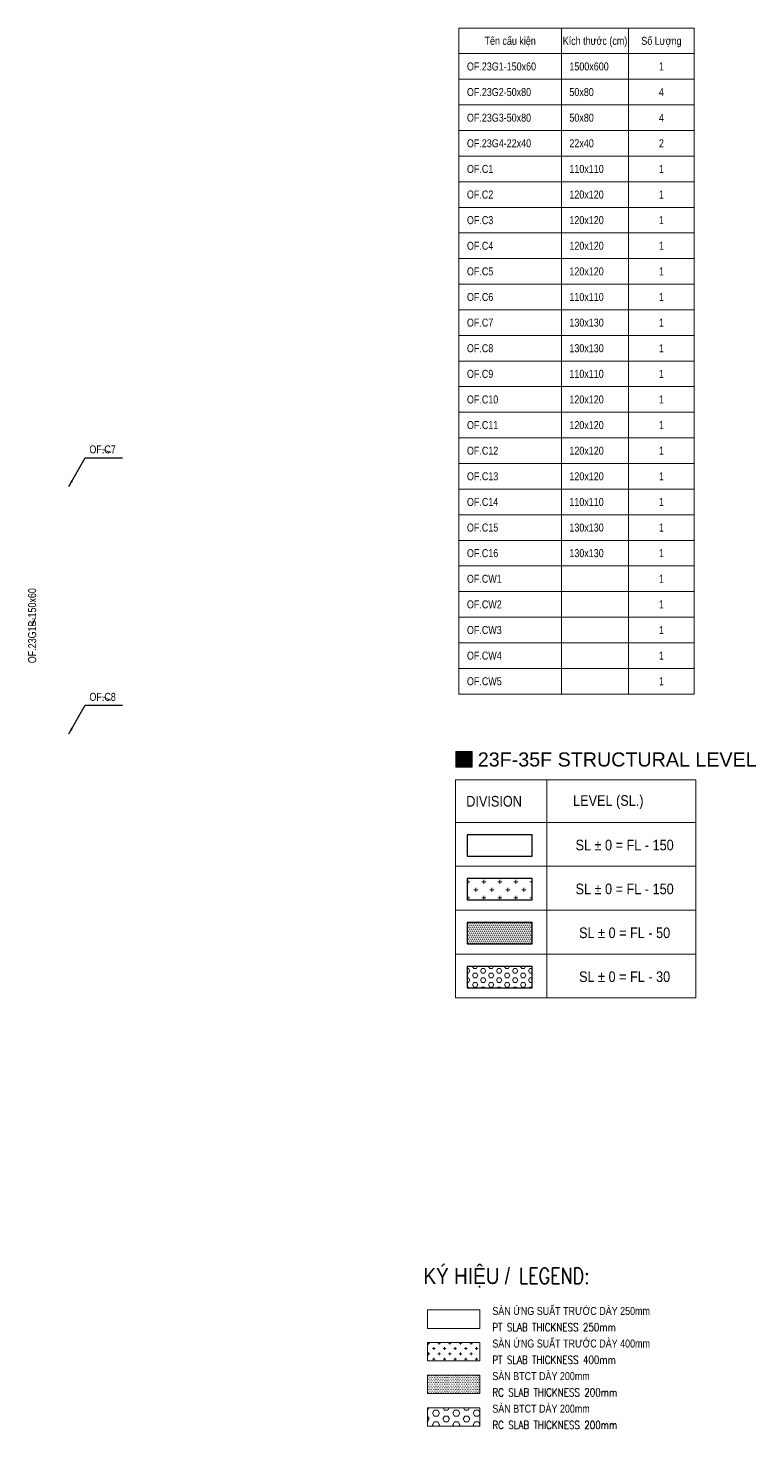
# Model space of a CAD drawing. Header units: millimetres. Extents: x -179076 to 119847, y -18667 to 85920.
# Drawn here: x 85739 to 119847, y 20291 to 85920 of the extents above; entities that cross this region are included whole.
import ezdxf
from ezdxf.enums import TextEntityAlignment as Align

# ---------------------------------------------------------------- set-up
doc = ezdxf.new("R2010")
doc.units = ezdxf.units.MM
doc.layers.get('0').update_dxf_attribs({"lineweight": 20})
doc.layers.get('Defpoints').update_dxf_attribs({"color": 151, "lineweight": 9})
doc.layers.add('$0$2020-08-14', color=2, linetype='Continuous', plot=False)
doc.layers.add('$0$FOOTING BOTTOM LEVEL$0$@ SL+100 EL-1.3', color=11, linetype='Continuous')
doc.layers.add('$0$FOOTING BOTTOM LEVEL$0$@ SL+300 EL-1.1', color=41, linetype='Continuous')
for name, color, linetype, lineweight in [('$0$NDC_S_HATCH MATERIAL', 8, 'Continuous', 13), ('$1$NDC_S_THIN LINE', 8, 'Continuous', 9), ('$3$NDC_S_VN TEXT', 7, 'Continuous', 20), ('NDC_S_ANNO', 7, 'Continuous', 20), ('NDC_S_CONTINUOUS', 3, 'Continuous', 20), ('NDC_S_DIM', 1, 'Continuous', 15), ('NDC_S_ENG TEXT', 2, 'Continuous', 20), ('NDC_S_HATCH MATERIAL', 8, 'Continuous', 13), ('NDC_S_VN TEXT', 7, 'Continuous', 20), ('NDC_Table', 3, 'Continuous', 20)]:
    doc.layers.add(name, color=color, linetype=linetype, lineweight=lineweight)
doc.styles.add('$0$FOOTING BOTTOM LEVEL$0$AREA MENSURATION$0$Style-Arial', font='arial.ttf')
doc.styles.add('$0$NDC_ARIAL', font='arial.ttf', dxfattribs={"width": 0.85})
doc.styles.add('ARIAL', font='arial.ttf', dxfattribs={"width": 0.8})
doc.styles.add('NDC_ARIAL', font='arial.ttf', dxfattribs={"width": 0.85})
doc.styles.add('NDC_DIM', font='', dxfattribs={"width": 0.75})
doc.styles.add('NDC_EN TXT', font='romans.shx', dxfattribs={"width": 0.8})
doc.styles.add('NDC_VIE TXT', font='arial.ttf', dxfattribs={"width": 0.8})
doc.styles.get('NDC_DIM').set_extended_font_data('Dotum')
doc.dimstyles.new('NDC_dim_150', dxfattribs={"dimscale": 150, "dimtxt": 2.5, "dimasz": 1.5, "dimexe": 1.5, "dimexo": 2.5, "dimgap": 1, "dimtad": 1, "dimdec": 0, "dimzin": 0, "dimdsep": 46, "dimtxsty": 'NDC_DIM', "dimblk": 'DIMMARK', "dimcen": 0.09, "dimdle": 1.2, "dimclrd": 1, "dimclre": 1, "dimclrt": 3, "dimadec": 0, "dimazin": 0, "dimtfac": 1, "dimtdec": 0, "dimtix": 1, "dimtofl": 0, "dimtmove": 0, "dimatfit": 3, "dimfxl": 8, "dimfxlon": 1, "dimtolj": 1, "dimtzin": 0, "dimarcsym": 0})
doc.dimstyles.new('NDC_dim_iso', dxfattribs={"dimtxt": 2.5, "dimasz": 1, "dimexe": 1.5, "dimexo": 2.5, "dimgap": 1, "dimtad": 1, "dimdec": 0, "dimzin": 0, "dimdsep": 46, "dimtxsty": 'NDC_DIM', "dimblk": 'DIMMARK', "dimcen": 0.09, "dimdle": 1.2, "dimclrd": 1, "dimclre": 1, "dimclrt": 3, "dimadec": 0, "dimazin": 0, "dimtfac": 1, "dimtdec": 0, "dimtix": 1, "dimtofl": 0, "dimtmove": 0, "dimatfit": 3, "dimfxl": 8, "dimfxlon": 1, "dimtolj": 1, "dimtzin": 0, "dimarcsym": 0})

# ---------------------------------------------------------------- blocks, each defined once
blk = doc.blocks.new('DIMMARK')
at = {"layer": 'NDC_S_DIM', "color": 1}
blk.add_line((-1.5, 0), (1, 0), dxfattribs=at)
at = {"layer": 'NDC_S_DIM', "color": 2, "const_width": 0.1}
blk.add_lwpolyline([(-0.42, -0.42), (0.42, 0.42)], dxfattribs=at)
blk = doc.blocks.new('*U217')
at = {"layer": 'NDC_S_ANNO', "ltscale": 0.8, "style": 'ARIAL', "width": 0.8, "flags": 1}
blk.add_attdef('CHU_THICH', text='', height=2.5, dxfattribs=at).set_placement((0, 0), align=Align.MIDDLE_CENTER)
at = {"layer": 'NDC_S_ANNO', "ltscale": 0.8, "style": 'ARIAL', "width": 0.8}
blk.add_attdef('TEN', text='', height=2.5, dxfattribs=at).set_placement((-2.58, 1.03), align=Align.MIDDLE_CENTER)
at = {"layer": 'Defpoints'}
blk.add_leader([(0, 0), (-2.58, 1.03)], dimstyle='NDC_dim_iso', override={"dimgap": 0.625, "dimtad": 0}, dxfattribs=at)
blk = doc.blocks.new('*U218')
at = {"layer": 'NDC_S_ANNO', "ltscale": 0.8, "style": 'ARIAL', "width": 0.8, "flags": 1}
blk.add_attdef('CHU_THICH', text='', height=2.5, dxfattribs=at).set_placement((0, 0), align=Align.MIDDLE_CENTER)
at = {"layer": 'NDC_S_ANNO', "ltscale": 0.8, "style": 'ARIAL', "width": 0.8}
blk.add_attdef('TEN', text='', height=2.5, dxfattribs=at).set_placement((-2.58, 1.03), align=Align.MIDDLE_CENTER)
at = {"layer": 'Defpoints'}
blk.add_leader([(0, 0), (-2.58, 1.03)], dimstyle='NDC_dim_iso', override={"dimgap": 0.625, "dimtad": 0}, dxfattribs=at)
blk = doc.blocks.new('*U210')
at = {"layer": 'NDC_S_ANNO', "ltscale": 0.8, "style": 'ARIAL', "width": 0.8, "flags": 1}
blk.add_attdef('CHU_THICH', text='', height=2.5, dxfattribs=at).set_placement((0, 0), align=Align.MIDDLE_CENTER)
at = {"layer": 'NDC_S_ANNO', "ltscale": 0.8, "style": 'ARIAL', "width": 0.8}
blk.add_attdef('TEN', text='', height=2.5, dxfattribs=at).set_placement((-2.58, 1.03), align=Align.MIDDLE_CENTER)
at = {"layer": 'Defpoints'}
blk.add_leader([(0, 0), (-2.58, 1.03)], dimstyle='NDC_dim_iso', override={"dimgap": 0.625, "dimtad": 0}, dxfattribs=at)

msp = doc.modelspace()

# ---------------------------------------------------------------- hatches: boundary and pattern name
at = {"layer": '$0$NDC_S_HATCH MATERIAL'}
h = msp.add_hatch(dxfattribs=at)
h.set_pattern_fill('DOTS', color=256, scale=50)
h.paths.add_polyline_path([(104450.3, 22814), (104450.3, 21949.9), (106908.6, 21949.9), (106908.6, 22814)])
h = msp.add_hatch(dxfattribs=at)
h.set_pattern_fill('HEX', color=256, scale=50)
h.paths.add_polyline_path([(104450.3, 21288), (104450.3, 20423.9), (106908.6, 20423.9), (106908.6, 21288)])
at = {"layer": '$1$NDC_S_THIN LINE', "ltscale": 100}
h = msp.add_hatch(color=251, dxfattribs=at)
h.dxf.hatch_style = 1
h.paths.add_polyline_path([(106549.9, 52021), (105779.8, 52021), (105779.8, 51288.8), (106549.9, 51288.8)])
at = {"layer": 'NDC_S_HATCH MATERIAL', "ltscale": 500}
h = msp.add_hatch(dxfattribs=at)
h.set_pattern_fill('CROSS', color=256, scale=1000, pattern_type=2)
h.set_pattern_definition([(0, (-3067.03, 5309.89), (250, 250), [125, -375]), (90, (-3004.53, 5247.39), (-250, 250), [125, -375])])
h.paths.add_polyline_path([(104450.3, 24340), (104450.3, 23475.9), (106908.6, 23475.9), (106908.6, 24340)])

# ---------------------------------------------------------------- linework, layer by layer
msp.add_lwpolyline([(105779.8, 52021), (106549.9, 52021), (106549.9, 51288.8), (105779.8, 51288.8)], close=True)
at = {"layer": 'NDC_S_CONTINUOUS'}
for points in [[(104450.3, 25866), (106908.6, 25866), (106908.6, 25001.9), (104450.3, 25001.9)], [(104450.3, 24340), (106908.6, 24340), (106908.6, 23475.9), (104450.3, 23475.9)], [(104450.3, 22814), (106908.6, 22814), (106908.6, 21949.9), (104450.3, 21949.9)], [(104450.3, 21288), (106908.6, 21288), (106908.6, 20423.9), (104450.3, 20423.9)]]:
    msp.add_lwpolyline(points, close=True, dxfattribs=at)
at = {"layer": 'NDC_Table'}
for p, q in [((105929.7, 85919.7), (105929.7, 54719.7)), ((105929.7, 85919.7), (116954.7, 85919.7)), ((110729.7, 85919.7), (110729.7, 54719.7)), ((113879.7, 85919.7), (113879.7, 54719.7)), ((116954.7, 85919.7), (116954.7, 54719.7)), ((105929.7, 84719.7), (116954.7, 84719.7)), ((105929.7, 83519.7), (116954.7, 83519.7)), ((105929.7, 82319.7), (116954.7, 82319.7)), ((105929.7, 81119.7), (116954.7, 81119.7)), ((105929.7, 79919.7), (116954.7, 79919.7)), ((105929.7, 79919.7), (116954.7, 79919.7)), ((105929.7, 78719.7), (116954.7, 78719.7)), ((105929.7, 77519.7), (116954.7, 77519.7)), ((105929.7, 76319.7), (116954.7, 76319.7)), ((105929.7, 75119.7), (116954.7, 75119.7)), ((105929.7, 73919.7), (116954.7, 73919.7)), ((105929.7, 72719.7), (116954.7, 72719.7)), ((105929.7, 71519.7), (116954.7, 71519.7)), ((105929.7, 70319.7), (116954.7, 70319.7)), ((105929.7, 69119.7), (116954.7, 69119.7)), ((105929.7, 67919.7), (116954.7, 67919.7)), ((105929.7, 66719.7), (116954.7, 66719.7)), ((105929.7, 65519.7), (116954.7, 65519.7)), ((105929.7, 64319.7), (116954.7, 64319.7)), ((105929.7, 63119.7), (116954.7, 63119.7)), ((105929.7, 61919.7), (116954.7, 61919.7)), ((105929.7, 60719.7), (116954.7, 60719.7)), ((105929.7, 59519.7), (116954.7, 59519.7)), ((105929.7, 58319.7), (116954.7, 58319.7)), ((105929.7, 57119.7), (116954.7, 57119.7)), ((105929.7, 55919.7), (116954.7, 55919.7)), ((105929.7, 54719.7), (116954.7, 54719.7))]:
    msp.add_line(p, q, dxfattribs=at)

# ---------------------------------------------------------------- block references
at = {"layer": 'NDC_S_VN TEXT', "xscale": 150, "yscale": 150, "zscale": 150}
for name, p, values in [('*U217', (89620.6, 66028.1), {'TEN': 'OF.C7'}), ('*U218', (89620.9, 54433.6), {'TEN': 'OF.C8'})]:
    msp.add_blockref(name, p, dxfattribs=at).add_auto_attribs(values)
at = {"layer": 'NDC_S_VN TEXT', "xscale": 150, "yscale": 150, "zscale": 150, "rotation": 90}
msp.add_blockref('*U210', (86086.1, 58308.4), dxfattribs=at).add_auto_attribs({'TEN': 'OF.23G1B-150x60'})

# ---------------------------------------------------------------- texts
at = {"style": '$0$FOOTING BOTTOM LEVEL$0$AREA MENSURATION$0$Style-Arial'}
msp.add_text('23F-35F STRUCTURAL LEVEL', height=660, dxfattribs=at).set_placement((106813.6, 51984.8), align=Align.TOP_LEFT)
at = {"layer": 'NDC_S_ENG TEXT', "attachment_point": 1, "line_spacing_factor": 0.7, "style": 'NDC_EN TXT'}
for s, insert, char_height in [('LEGEND:', (108737.2, 27833.5), 750), ('PT SLAB THICKNESS 250mm', (107494.5, 25244.2), 375), ('PT SLAB THICKNESS 400mm', (107494.5, 23718.2), 375), ('RC SLAB THICKNESS 200mm', (107494.5, 22192.2), 375), ('RC SLAB THICKNESS 200mm', (107494.5, 20666.2), 375)]:
    msp.add_mtext_dynamic_manual_height_columns(s, width=11151.525, gutter_width=10, heights=[0], dxfattribs=dict(at, insert=insert, char_height=char_height))
at = {"layer": 'NDC_S_VN TEXT', "style": 'NDC_ARIAL', "width": 0.8}
for s, p in [('Tên cấu kiện', (108329.7, 85319.7)), ('Kích thước (cm)', (112304.7, 85319.7)), ('Số Lượng', (115417.2, 85319.7)), ('1', (115417.2, 84119.7)), ('4', (115417.2, 82919.7)), ('4', (115417.2, 81719.7)), ('2', (115417.2, 80519.7)), ('1', (115417.2, 79319.7)), ('1', (115417.2, 78119.7)), ('1', (115417.2, 76919.7)), ('1', (115417.2, 75719.7)), ('1', (115417.2, 74519.7)), ('1', (115417.2, 73319.7)), ('1', (115417.2, 72119.7)), ('1', (115417.2, 70919.7)), ('1', (115417.2, 69719.7)), ('1', (115417.2, 68519.7)), ('1', (115417.2, 67319.7)), ('1', (115417.2, 66119.7)), ('1', (115417.2, 64919.7)), ('1', (115417.2, 63719.7)), ('1', (115417.2, 62519.7)), ('1', (115417.2, 61319.7)), ('1', (115417.2, 60119.7)), ('1', (115417.2, 58919.7)), ('1', (115417.2, 57719.7)), ('1', (115417.2, 56519.7)), ('1', (115417.2, 55319.7))]:
    msp.add_text(s, height=375, dxfattribs=at).set_placement(p, align=Align.MIDDLE_CENTER)
for s, p in [('OF.23G1-150x60', (106304.7, 84119.7)), ('1500x600', (111104.7, 84119.7)), ('OF.23G2-50x80', (106304.7, 82919.7)), ('50x80', (111104.7, 82919.7)), ('OF.23G3-50x80', (106304.7, 81719.7)), ('50x80', (111104.7, 81719.7)), ('OF.23G4-22x40', (106304.7, 80519.7)), ('22x40', (111104.7, 80519.7)), ('OF.C1', (106304.7, 79319.7)), ('110x110', (111104.7, 79319.7)), ('OF.C2', (106304.7, 78119.7)), ('120x120', (111104.7, 78119.7)), ('OF.C3', (106304.7, 76919.7)), ('120x120', (111104.7, 76919.7)), ('OF.C4', (106304.7, 75719.7)), ('120x120', (111104.7, 75719.7)), ('OF.C5', (106304.7, 74519.7)), ('120x120', (111104.7, 74519.7)), ('OF.C6', (106304.7, 73319.7)), ('110x110', (111104.7, 73319.7)), ('OF.C7', (106304.7, 72119.7)), ('130x130', (111104.7, 72119.7)), ('OF.C8', (106304.7, 70919.7)), ('130x130', (111104.7, 70919.7)), ('OF.C9', (106304.7, 69719.7)), ('110x110', (111104.7, 69719.7)), ('OF.C10', (106304.7, 68519.7)), ('120x120', (111104.7, 68519.7)), ('OF.C11', (106304.7, 67319.7)), ('120x120', (111104.7, 67319.7)), ('OF.C12', (106304.7, 66119.7)), ('120x120', (111104.7, 66119.7)), ('OF.C13', (106304.7, 64919.7)), ('120x120', (111104.7, 64919.7)), ('OF.C14', (106304.7, 63719.7)), ('110x110', (111104.7, 63719.7)), ('OF.C15', (106304.7, 62519.7)), ('130x130', (111104.7, 62519.7)), ('OF.C16', (106304.7, 61319.7)), ('130x130', (111104.7, 61319.7)), ('OF.CW1', (106304.7, 60119.7)), ('OF.CW2', (106304.7, 58919.7)), ('OF.CW3', (106304.7, 57719.7)), ('OF.CW4', (106304.7, 56519.7)), ('OF.CW5', (106304.7, 55319.7))]:
    msp.add_text(s, height=375, dxfattribs=at).set_placement(p, align=Align.MIDDLE_LEFT)
at = {"layer": 'NDC_S_VN TEXT', "style": 'NDC_VIE TXT', "width": 0.85}
msp.add_text('KÝ HIỆU /', height=750, dxfattribs=at).set_placement((104265.2, 27833.5), align=Align.TOP_LEFT)
at = {"layer": 'NDC_S_VN TEXT', "char_height": 375, "attachment_point": 1, "style": 'NDC_VIE TXT'}
for s, insert in [('SÀN ỨNG SUẤT TRƯỚC DÀY 250mm', (107494.5, 26007.6)), ('SÀN ỨNG SUẤT TRƯỚC DÀY 400mm', (107494.5, 24481.6)), ('SÀN BTCT DÀY 200mm', (107494.5, 22955.6)), ('SÀN BTCT DÀY 200mm', (107494.5, 21429.6))]:
    msp.add_mtext_dynamic_manual_height_columns(s, width=8485.707, gutter_width=10, heights=[0], dxfattribs=dict(at, insert=insert))

# ---------------------------------------------------------------- leaders
for points in [[(87648.5, 64444.3), (88414.9, 65789.2), (90164.6, 65789.2)], [(87648.8, 52849.8), (88415.2, 54194.7), (90164.9, 54194.7)]]:
    msp.add_leader(points, dimstyle='NDC_dim_150', override={"dimasz": 2, "dimgap": 1, "dimtad": 0})

# ---------------------------------------------------------------- wipeouts: each hides what was drawn before it
msp.add_wipeout([(105761.7, 50707.8), (117027.2, 50707.8), (117027.2, 40485.4), (105761.7, 40485.4)]).dxf.layer = '$0$2020-08-14'

# ---------------------------------------------------------------- next in the draw order: hatches: boundary and pattern name
at = {"layer": '$0$NDC_S_HATCH MATERIAL'}
h = msp.add_hatch(dxfattribs=at)
h.set_pattern_fill('CROSS', color=256, scale=1500)
h.set_pattern_definition([(0, (-70755.27, -21580.9), (375, 375), [187.5, -562.5]), (90, (-70661.52, -21674.66), (-375, 375), [187.5, -562.5])])
h.paths.add_polyline_path([(109359.9, 46073.6), (106309.5, 46073.6), (106309.5, 45073.6), (109359.9, 45073.6)])
h = msp.add_hatch(dxfattribs=at)
h.set_pattern_fill('DOTS', color=256, scale=1500)
h.set_pattern_definition([(0, (-70755.27, -31858.83), (46.875, 93.75), [0, -93.75])])
h.paths.add_polyline_path([(109359.9, 44018), (106309.5, 44018), (106309.5, 43018), (109359.9, 43018)])
h = msp.add_hatch(dxfattribs=at)
h.set_pattern_fill('HEX', color=256, scale=1000)
h.set_pattern_definition([(0, (-70755.27, -29803.24), (0, 216.50635), [125, -250]), (120, (-70755.27, -29803.24), (-187.5, -108.25318), [125, -250]), (60, (-70630.27, -29803.24), (-187.5, 108.25318), [125, -250])])
h.paths.add_polyline_path([(109359.9, 41962.4), (106309.5, 41962.4), (106309.5, 40962.4), (109359.9, 40962.4)])

# ---------------------------------------------------------------- next in the draw order: linework, layer by layer
at = {"layer": '$0$FOOTING BOTTOM LEVEL$0$@ SL+100 EL-1.3', "color": 7}
for points in [[(109359.9, 44018), (106309.5, 44018), (106309.5, 43018), (109359.9, 43018)], [(109359.9, 41962.4), (106309.5, 41962.4), (106309.5, 40962.4), (109359.9, 40962.4)]]:
    msp.add_lwpolyline(points, close=True, dxfattribs=at)
at = {"layer": '$0$FOOTING BOTTOM LEVEL$0$@ SL+300 EL-1.1', "color": 7}
for points in [[(109359.9, 48129.2), (106309.5, 48129.2), (106309.5, 47129.2), (109359.9, 47129.2)], [(109359.9, 46073.6), (106309.5, 46073.6), (106309.5, 45073.6), (109359.9, 45073.6)]]:
    msp.add_lwpolyline(points, close=True, dxfattribs=at)
for p, q in [((105761.7, 50707.8), (117027.2, 50707.8)), ((105761.7, 50707.8), (105761.7, 40485.4)), ((110041.6, 50707.8), (110041.6, 40485.4)), ((117027.2, 50707.8), (117027.2, 40485.4)), ((105761.7, 48707.8), (117027.2, 48707.8)), ((105761.7, 46652.2), (117027.2, 46652.2)), ((105761.7, 44596.6), (117027.2, 44596.6)), ((105761.7, 42541), (117027.2, 42541)), ((105761.7, 40485.4), (117027.2, 40485.4))]:
    msp.add_line(p, q)

# ---------------------------------------------------------------- next in the draw order: texts
at = {"layer": '$3$NDC_S_VN TEXT', "style": '$0$NDC_ARIAL', "width": 0.85}
for s, p in [('DIVISION', (106272.4, 49947.4)), ('LEVEL (SL.)', (111278.6, 49982.1))]:
    msp.add_text(s, height=500, dxfattribs=at).set_placement(p, align=Align.TOP_LEFT)
for s, p in [('SL %%P 0 = FL - 150', (113692.2, 47396.7)), ('SL %%P 0 = FL - 150', (113692.2, 45341.2)), ('SL %%P 0 = FL - 50', (113692.2, 43285.6)), ('SL %%P 0 = FL - 30', (113692.2, 41230))]:
    msp.add_text(s, height=500, dxfattribs=at).set_placement(p, align=Align.CENTER)

doc.saveas('drawing.dxf')
